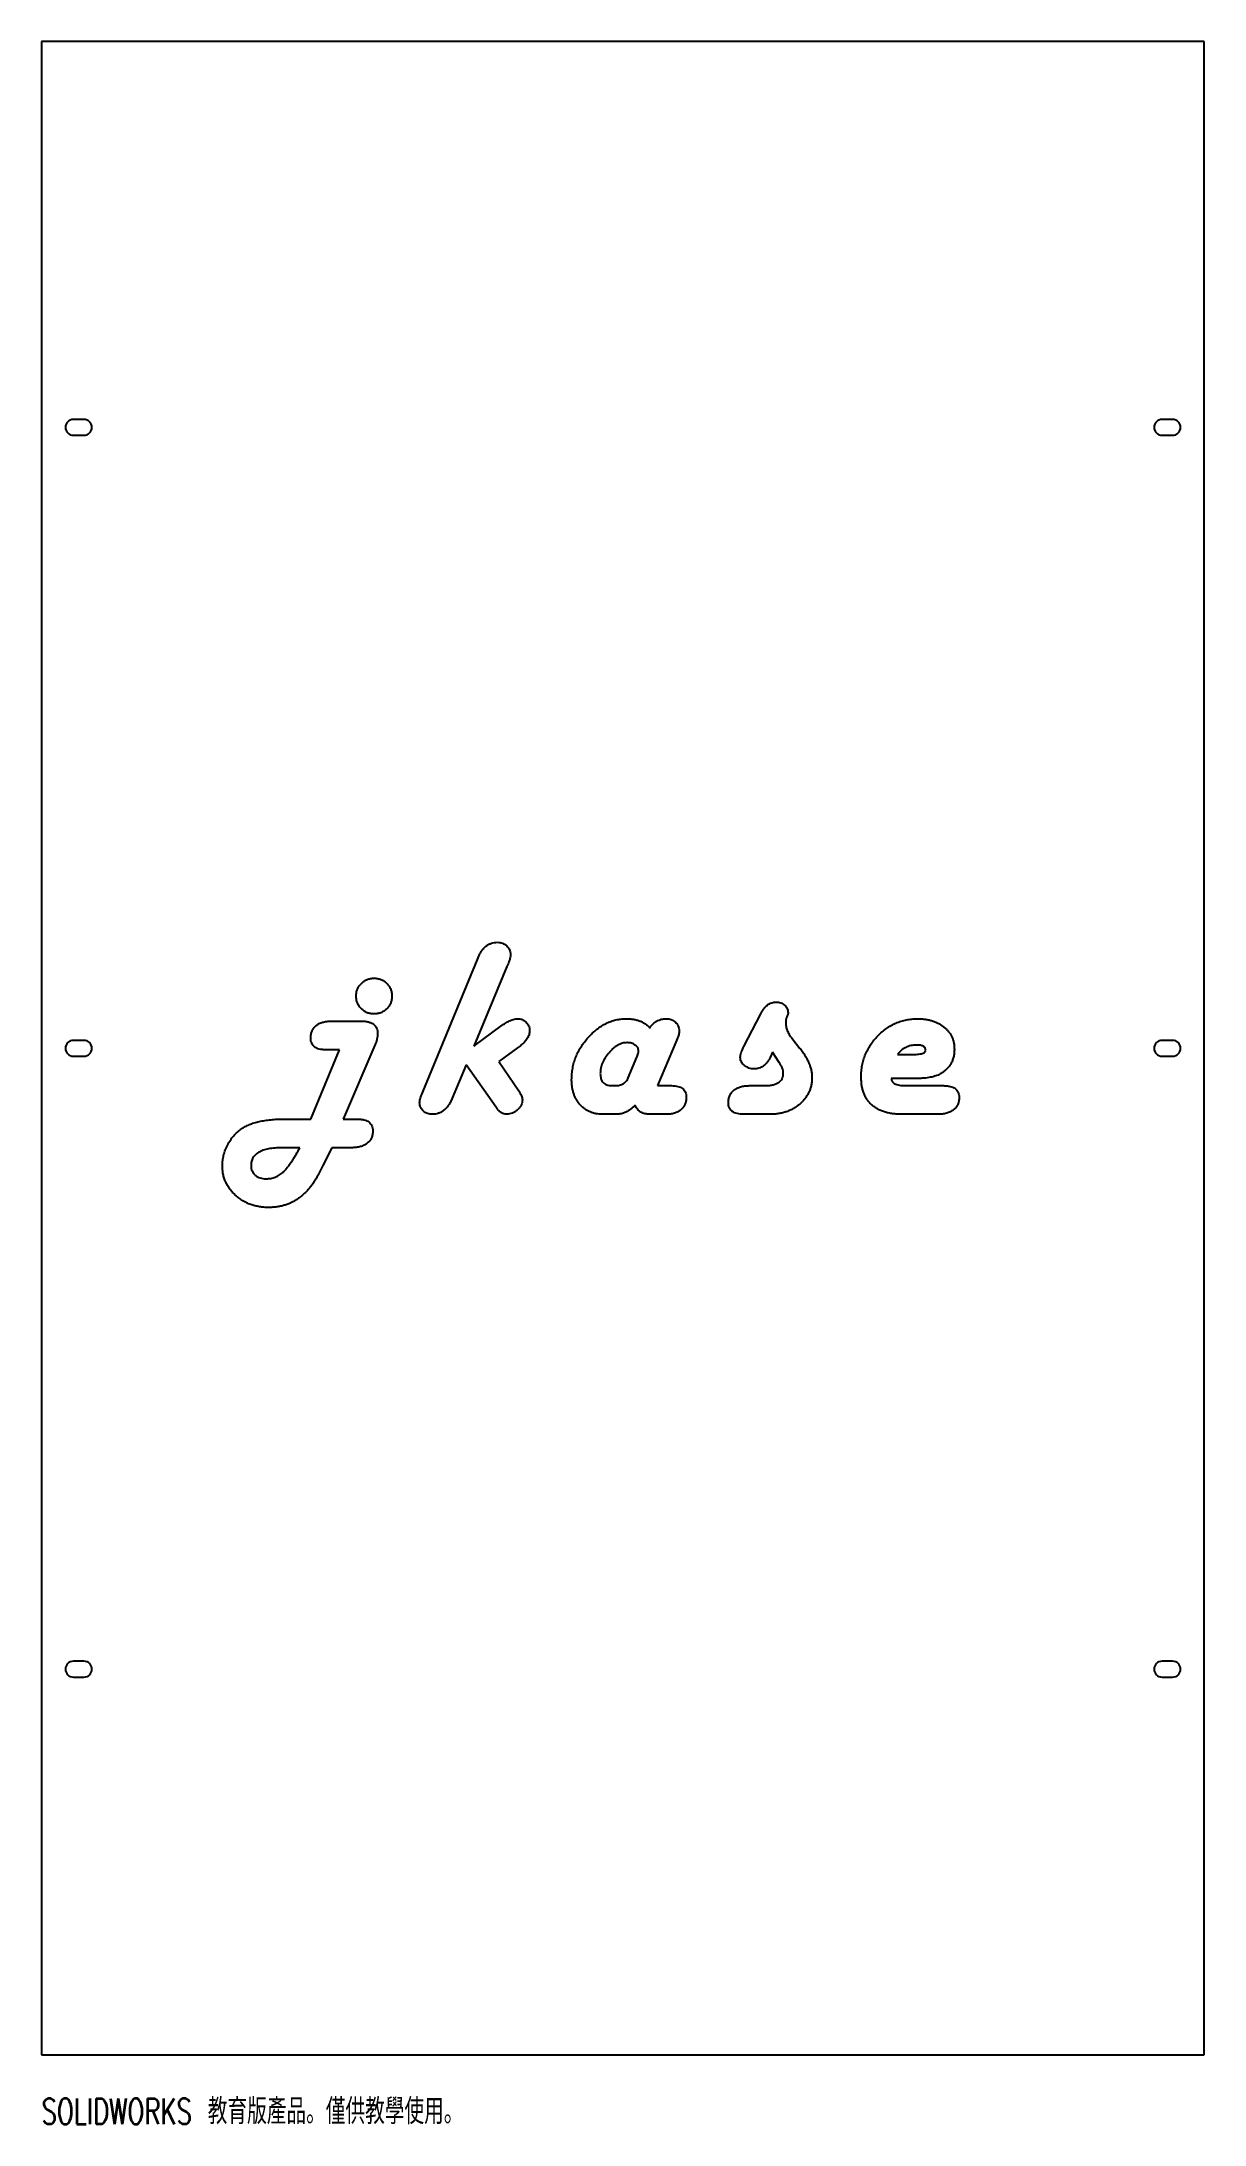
# Paper-space layout '_上視' of a CAD drawing. Header units: millimetres. Extents: x -114 to 106, y -200 to 194.
import ezdxf

# ---------------------------------------------------------------- set-up
doc = ezdxf.new("R2010")
doc.units = ezdxf.units.MM
doc.styles.add('SLDTEXTSTYLE0', font='TXT', dxfattribs={"width": 0.7, "bigfont": 'bigfont'})

psp = doc.layouts.new('_上視')

# ---------------------------------------------------------------- linework, layer by layer
at = {"color": 7, "linetype": 'Continuous', "lineweight": 25}
for p, q in [((106.24, 194.02), (-113.76, 194.02)), ((-113.76, 194.02), (-113.76, -186.98)), ((106.24, -186.98), (106.24, 194.02)), ((-105.76, 122.52), (-107.76, 122.52)), ((100.24, 122.52), (98.24, 122.52)), ((-107.76, 119.52), (-105.76, 119.52)), ((98.24, 119.52), (100.24, 119.52)), ((-41.58, -4.61), (-31.29, 20.29)), ((-31.29, 20.29), (-31.03, 20.93)), ((-25.71, 18.99), (-31.95, 3.93)), ((-25.44, 19.64), (-25.71, 18.99)), ((-58.95, 8.65), (-53.25, 8.65)), ((19.13, 3.88), (22.3, 10.05)), ((-105.76, 5.02), (-107.76, 5.02)), ((-50.7, 4.1), (-56.71, -9.88)), ((-31.95, 3.93), (-26.61, 7.87)), ((-23.18, 4), (-23.73, 3.6)), ((6.23, 4.68), (2.79, -3.55)), ((6.49, 5.31), (6.23, 4.68)), ((28.25, 5.36), (29.73, 3.5)), ((100.24, 5.02), (98.24, 5.02)), ((-107.76, 2.02), (-105.76, 2.02)), ((-62.81, -9.88), (-57.4, 3.23)), ((-57.4, 3.23), (-59.97, 3.23)), ((-33.4, 0.39), (-36.06, -5.94)), ((-27.83, -7.54), (-33.4, 0.39)), ((-23.73, 3.6), (-27.25, 1.02)), ((-27.25, 1.02), (-23.49, -4.54)), ((-2.75, -2.06), (-1.14, 1.81)), ((24.55, 2.79), (24.08, 1.78)), ((25.82, 0.8), (24.55, 2.79)), ((48.16, 2.32), (50.79, 2.32)), ((98.24, 2.02), (100.24, 2.02)), ((-5.87, -3.55), (-5.27, -3.55)), ((2.79, -3.55), (5.41, -3.55)), ((20.14, -3.55), (22.9, -3.55)), ((51.78, -2.2), (47.01, -2.2)), ((49.71, -3.55), (56.79, -3.55)), ((-41.84, -5.25), (-41.58, -4.61)), ((-27.54, -7.95), (-27.83, -7.54)), ((-67.77, -9.88), (-62.81, -9.88)), ((-56.71, -9.88), (-54.08, -9.88)), ((-4.91, -8.98), (-7.63, -8.98)), ((4.39, -8.98), (1.34, -8.98)), ((24.12, -8.98), (19.14, -8.98)), ((55.77, -8.98), (49.02, -8.98)), ((-64.93, -15.31), (-68.27, -15.31)), ((-58.83, -15.31), (-60.54, -18.69)), ((-55.11, -15.31), (-58.83, -15.31)), ((-60.54, -18.69), (-61.24, -20.08)), ((-105.76, -112.48), (-107.76, -112.48)), ((100.24, -112.48), (98.24, -112.48)), ((-107.76, -115.48), (-105.76, -115.48)), ((98.24, -115.48), (100.24, -115.48)), ((-113.76, -186.98), (106.24, -186.98))]:
    psp.add_line(p, q, dxfattribs=at)
for centre, start, end in [((-107.76, 121.02), 90, 270), ((-105.76, 121.02), 270, 90), ((98.24, 121.02), 90, 270), ((100.24, 121.02), 270, 90), ((-107.76, 3.52), 90, 270), ((-105.76, 3.52), 270, 90), ((98.24, 3.52), 90, 270), ((100.24, 3.52), 270, 90), ((-107.76, -113.98), 90, 270), ((-105.76, -113.98), 270, 90), ((98.24, -113.98), 90, 270), ((100.24, -113.98), 270, 90)]:
    psp.add_arc(centre, 1.5, start, end, dxfattribs=at)
for points, knots in [([(-31.03, 20.93), (-30.94, 21.14), (-30.76, 21.54), (-30.41, 22.08), (-30.03, 22.54), (-29.61, 22.92), (-29.13, 23.21), (-28.63, 23.43), (-28.08, 23.54), (-27.69, 23.56), (-27.5, 23.57)], [0, 0, 0, 0, 0.146264, 0.281099, 0.406706, 0.526791, 0.641274, 0.756892, 0.875174, 1, 1, 1, 1]), ([(-27.5, 23.57), (-27.33, 23.56), (-27.01, 23.55), (-26.56, 23.41), (-26.13, 23.2), (-25.76, 22.91), (-25.44, 22.56), (-25.21, 22.17), (-25.07, 21.74), (-25.05, 21.44), (-25.05, 21.29)], [0, 0, 0, 0, 0.13161, 0.257943, 0.381164, 0.511159, 0.638984, 0.758259, 0.877853, 1, 1, 1, 1]), ([(-25.05, 21.29), (-25.05, 21.17), (-25.06, 20.91), (-25.14, 20.51), (-25.26, 20.08), (-25.38, 19.79), (-25.44, 19.64)], [0, 0, 0, 0, 0.215421, 0.455513, 0.713431, 1, 1, 1, 1]), ([(-54.25, 13.4), (-54.24, 13.63), (-54.21, 14.07), (-54.03, 14.71), (-53.7, 15.3), (-53.28, 15.82), (-52.76, 16.24), (-52.17, 16.56), (-51.53, 16.75), (-51.09, 16.78), (-50.86, 16.79)], [0, 0, 0, 0, 0.127804, 0.250703, 0.372885, 0.5, 0.627115, 0.749297, 0.872196, 1, 1, 1, 1]), ([(-50.86, 16.79), (-50.63, 16.78), (-50.19, 16.75), (-49.54, 16.56), (-48.96, 16.24), (-48.44, 15.82), (-48.01, 15.3), (-47.69, 14.71), (-47.51, 14.07), (-47.48, 13.63), (-47.47, 13.4)], [0, 0, 0, 0, 0.127804, 0.250703, 0.372885, 0.5, 0.627115, 0.749297, 0.872196, 1, 1, 1, 1]), ([(-50.86, 10.01), (-51.09, 10.02), (-51.53, 10.04), (-52.17, 10.23), (-52.76, 10.55), (-53.28, 10.98), (-53.7, 11.5), (-54.03, 12.08), (-54.21, 12.73), (-54.24, 13.17), (-54.25, 13.4)], [0, 0, 0, 0, 0.127804, 0.250703, 0.372885, 0.5, 0.627115, 0.749297, 0.872196, 1, 1, 1, 1]), ([(-47.47, 13.4), (-47.48, 13.17), (-47.51, 12.73), (-47.69, 12.08), (-48.01, 11.5), (-48.44, 10.98), (-48.96, 10.55), (-49.54, 10.23), (-50.19, 10.04), (-50.63, 10.02), (-50.86, 10.01)], [0, 0, 0, 0, 0.127804, 0.250703, 0.372885, 0.5, 0.627115, 0.749297, 0.872196, 1, 1, 1, 1]), ([(22.3, 10.05), (22.4, 10.23), (22.59, 10.56), (22.91, 11.01), (23.25, 11.4), (23.6, 11.72), (23.98, 11.96), (24.38, 12.14), (24.79, 12.25), (25.07, 12.26), (25.21, 12.27)], [0, 0, 0, 0, 0.156861, 0.298757, 0.431175, 0.554463, 0.66987, 0.779853, 0.889652, 1, 1, 1, 1]), ([(25.21, 12.27), (25.37, 12.26), (25.66, 12.25), (26.09, 12.13), (26.47, 11.94), (26.82, 11.68), (27.12, 11.38), (27.32, 11.02), (27.46, 10.64), (27.47, 10.38), (27.48, 10.24)], [0, 0, 0, 0, 0.134522, 0.262623, 0.389138, 0.517803, 0.645269, 0.764585, 0.879895, 1, 1, 1, 1]), ([(-62.84, 5.44), (-62.83, 5.68), (-62.81, 6.14), (-62.61, 6.79), (-62.28, 7.36), (-61.83, 7.83), (-61.26, 8.21), (-60.58, 8.46), (-59.8, 8.63), (-59.24, 8.65), (-58.95, 8.65)], [0, 0, 0, 0, 0.1254224, 0.2416454, 0.351959, 0.464816, 0.5824845, 0.7085882, 0.8463796, 1, 1, 1, 1]), ([(-53.25, 8.65), (-53.01, 8.65), (-52.55, 8.64), (-51.92, 8.53), (-51.39, 8.33), (-50.94, 8.08), (-50.59, 7.72), (-50.35, 7.3), (-50.21, 6.79), (-50.19, 6.43), (-50.18, 6.24)], [0, 0, 0, 0, 0.16211, 0.304092, 0.429135, 0.543747, 0.650388, 0.758483, 0.872522, 1, 1, 1, 1]), ([(-26.61, 7.87), (-26.34, 8.06), (-25.85, 8.4), (-25.11, 8.8), (-24.41, 9.05), (-23.96, 9.09), (-23.75, 9.1)], [0, 0, 0, 0, 0.3069444, 0.5724922, 0.8013201, 1, 1, 1, 1]), ([(-23.75, 9.1), (-23.59, 9.1), (-23.28, 9.08), (-22.84, 8.95), (-22.44, 8.76), (-22.09, 8.47), (-21.8, 8.13), (-21.58, 7.76), (-21.45, 7.33), (-21.44, 7.04), (-21.43, 6.89)], [0, 0, 0, 0, 0.134649, 0.259555, 0.383051, 0.50935, 0.633866, 0.753992, 0.873208, 1, 1, 1, 1]), ([(-13.47, -2.39), (-13.47, -2.02), (-13.45, -1.29), (-13.29, -0.22), (-13.05, 0.83), (-12.7, 1.85), (-12.25, 2.83), (-11.71, 3.79), (-11.06, 4.71), (-10.33, 5.59), (-9.54, 6.41), (-8.71, 7.13), (-7.85, 7.73), (-6.97, 8.24), (-6.05, 8.62), (-5.12, 8.9), (-4.15, 9.07), (-3.5, 9.09), (-3.17, 9.1)], [0, 0, 0, 0, 0.0649, 0.12826, 0.191466, 0.25429, 0.317715, 0.382102, 0.448052, 0.516538, 0.584429, 0.648666, 0.710123, 0.769869, 0.827606, 0.88481, 0.942135, 1, 1, 1, 1]), ([(-3.17, 9.1), (-2.92, 9.1), (-2.45, 9.09), (-1.76, 9.01), (-1.12, 8.87), (-0.53, 8.69), (0, 8.44), (0.49, 8.14), (0.93, 7.79), (1.17, 7.51), (1.29, 7.37)], [0, 0, 0, 0, 0.148469, 0.287729, 0.419248, 0.543323, 0.66139, 0.775405, 0.88792, 1, 1, 1, 1]), ([(1.29, 7.37), (1.39, 7.51), (1.58, 7.77), (1.92, 8.13), (2.28, 8.43), (2.66, 8.68), (3.07, 8.86), (3.49, 9.01), (3.94, 9.09), (4.25, 9.1), (4.41, 9.1)], [0, 0, 0, 0, 0.13787, 0.267826, 0.39149, 0.513356, 0.632002, 0.751776, 0.87289, 1, 1, 1, 1]), ([(4.41, 9.1), (4.58, 9.1), (4.91, 9.08), (5.38, 8.96), (5.8, 8.75), (6.17, 8.47), (6.48, 8.13), (6.7, 7.74), (6.85, 7.31), (6.86, 7.01), (6.87, 6.86)], [0, 0, 0, 0, 0.135644, 0.2653888, 0.3888357, 0.5152415, 0.639201, 0.7577356, 0.8757339, 1, 1, 1, 1]), ([(27.21, 9.32), (27.16, 9.16), (27.07, 8.86), (27.04, 8.54), (27.03, 8.4)], [0, 0, 0, 0, 0.5415597, 1, 1, 1, 1]), ([(27.03, 8.4), (27.05, 8.15), (27.08, 7.63), (27.32, 6.87), (27.7, 6.09), (28.06, 5.61), (28.25, 5.36)], [0, 0, 0, 0, 0.22587, 0.4605478, 0.7183659, 1, 1, 1, 1]), ([(27.48, 10.24), (27.48, 10.2), (27.47, 10.08), (27.41, 9.89), (27.33, 9.62), (27.25, 9.43), (27.21, 9.32)], [0, 0, 0, 0, 0.140576, 0.352943, 0.639153, 1, 1, 1, 1]), ([(41.31, -1.87), (41.32, -1.5), (41.34, -0.78), (41.49, 0.29), (41.74, 1.31), (42.08, 2.31), (42.53, 3.26), (43.07, 4.17), (43.72, 5.04), (44.45, 5.87), (45.24, 6.62), (46.09, 7.28), (46.97, 7.85), (47.9, 8.31), (48.86, 8.66), (49.86, 8.92), (50.89, 9.08), (51.6, 9.1), (51.95, 9.1)], [0, 0, 0, 0, 0.065025, 0.128095, 0.190208, 0.251836, 0.313494, 0.375481, 0.439192, 0.504689, 0.570079, 0.633297, 0.69452, 0.755043, 0.81538, 0.875573, 0.937055, 1, 1, 1, 1]), ([(51.95, 9.1), (52.21, 9.1), (52.71, 9.08), (53.45, 9.02), (54.14, 8.89), (54.8, 8.72), (55.41, 8.49), (55.99, 8.22), (56.53, 7.89), (57.03, 7.52), (57.48, 7.11), (57.87, 6.66), (58.21, 6.18), (58.47, 5.67), (58.69, 5.13), (58.83, 4.55), (58.93, 3.94), (58.94, 3.52), (58.94, 3.31)], [0, 0, 0, 0, 0.0754866, 0.1477941, 0.2167517, 0.2825532, 0.3467072, 0.4095487, 0.4710303, 0.5317948, 0.59157, 0.6494481, 0.7066561, 0.7629995, 0.8195465, 0.8774577, 0.937652, 1, 1, 1, 1]), ([(-59.97, 3.23), (-60.2, 3.23), (-60.62, 3.24), (-61.21, 3.35), (-61.71, 3.51), (-62.12, 3.77), (-62.45, 4.08), (-62.68, 4.48), (-62.82, 4.94), (-62.83, 5.27), (-62.84, 5.44)], [0, 0, 0, 0, 0.162571, 0.306707, 0.431551, 0.545856, 0.653409, 0.760675, 0.873126, 1, 1, 1, 1]), ([(-50.18, 6.24), (-50.19, 6.08), (-50.21, 5.75), (-50.3, 5.23), (-50.47, 4.67), (-50.62, 4.3), (-50.7, 4.1)], [0, 0, 0, 0, 0.217445, 0.453913, 0.716313, 1, 1, 1, 1]), ([(-21.43, 6.89), (-21.44, 6.75), (-21.45, 6.49), (-21.53, 6.1), (-21.67, 5.73), (-21.86, 5.36), (-22.12, 5), (-22.41, 4.65), (-22.78, 4.32), (-23.04, 4.11), (-23.18, 4)], [0, 0, 0, 0, 0.11302, 0.223959, 0.337997, 0.455947, 0.578812, 0.70873, 0.849718, 1, 1, 1, 1]), ([(-2.98, 4.58), (-3.12, 4.58), (-3.42, 4.57), (-3.86, 4.47), (-4.29, 4.32), (-4.72, 4.11), (-5.15, 3.84), (-5.58, 3.52), (-5.99, 3.12), (-6.54, 2.54), (-7.13, 1.77), (-7.65, 0.78), (-7.99, -0.23), (-8.03, -0.91), (-8.05, -1.25)], [0, 0, 0, 0, 0.052309, 0.105644, 0.159961, 0.216069, 0.276577, 0.340232, 0.408142, 0.480813, 0.623943, 0.755386, 0.878942, 1, 1, 1, 1]), ([(-0.82, 3.09), (-0.83, 3.18), (-0.85, 3.38), (-0.96, 3.67), (-1.18, 3.91), (-1.45, 4.14), (-1.78, 4.34), (-2.15, 4.48), (-2.56, 4.57), (-2.83, 4.58), (-2.98, 4.58)], [0, 0, 0, 0, 0.1013229, 0.204401, 0.3155455, 0.4404686, 0.5742439, 0.7104772, 0.8505196, 1, 1, 1, 1]), ([(6.87, 6.86), (6.86, 6.74), (6.86, 6.5), (6.78, 6.13), (6.66, 5.73), (6.55, 5.45), (6.49, 5.31)], [0, 0, 0, 0, 0.211809, 0.4493446, 0.7113049, 1, 1, 1, 1]), ([(51.79, 4.13), (51.6, 4.13), (51.24, 4.12), (50.7, 4.03), (50.2, 3.89), (49.73, 3.69), (49.28, 3.44), (48.88, 3.12), (48.49, 2.75), (48.27, 2.47), (48.16, 2.32)], [0, 0, 0, 0, 0.132384, 0.259501, 0.382952, 0.502939, 0.624376, 0.744888, 0.870352, 1, 1, 1, 1]), ([(53.52, 3.17), (53.51, 3.25), (53.49, 3.4), (53.4, 3.6), (53.24, 3.77), (53.04, 3.9), (52.8, 4.01), (52.5, 4.09), (52.16, 4.12), (51.92, 4.13), (51.79, 4.13)], [0, 0, 0, 0, 0.104818, 0.204206, 0.304476, 0.410767, 0.530408, 0.667075, 0.822812, 1, 1, 1, 1]), ([(-1.14, 1.81), (-1.05, 2.04), (-0.87, 2.45), (-0.83, 2.89), (-0.82, 3.09)], [0, 0, 0, 0, 0.56228, 1, 1, 1, 1]), ([(18.44, 1.76), (18.45, 1.9), (18.47, 2.22), (18.62, 2.72), (18.83, 3.29), (19.03, 3.68), (19.13, 3.88)], [0, 0, 0, 0, 0.1921, 0.422447, 0.69022, 1, 1, 1, 1]), ([(21.03, -0.39), (20.87, -0.38), (20.55, -0.36), (20.07, -0.24), (19.63, -0.03), (19.23, 0.25), (18.88, 0.58), (18.63, 0.94), (18.47, 1.34), (18.45, 1.62), (18.44, 1.76)], [0, 0, 0, 0, 0.132162, 0.262212, 0.392822, 0.527264, 0.658152, 0.776182, 0.888522, 1, 1, 1, 1]), ([(24.08, 1.78), (23.99, 1.61), (23.82, 1.28), (23.5, 0.84), (23.17, 0.46), (22.79, 0.15), (22.4, -0.1), (21.97, -0.27), (21.51, -0.37), (21.19, -0.38), (21.03, -0.39)], [0, 0, 0, 0, 0.146765, 0.282234, 0.409648, 0.529882, 0.646619, 0.761768, 0.878505, 1, 1, 1, 1]), ([(26.58, -1.22), (26.57, -1.07), (26.54, -0.75), (26.39, -0.26), (26.15, 0.27), (25.94, 0.61), (25.82, 0.8)], [0, 0, 0, 0, 0.205686, 0.4388, 0.701717, 1, 1, 1, 1]), ([(29.73, 3.5), (29.91, 3.26), (30.26, 2.8), (30.72, 2.1), (31.12, 1.4), (31.44, 0.71), (31.69, 0.02), (31.87, -0.67), (31.98, -1.35), (32, -1.8), (32, -2.02)], [0, 0, 0, 0, 0.146211, 0.283856, 0.41605, 0.541383, 0.661234, 0.777655, 0.889435, 1, 1, 1, 1]), ([(50.79, 2.32), (51.01, 2.32), (51.41, 2.33), (51.98, 2.37), (52.46, 2.43), (52.85, 2.52), (53.15, 2.64), (53.37, 2.78), (53.51, 2.97), (53.52, 3.1), (53.52, 3.17)], [0, 0, 0, 0, 0.2131368, 0.3969527, 0.5541174, 0.6813805, 0.7851978, 0.8691031, 0.9351933, 1, 1, 1, 1]), ([(58.94, 3.31), (58.94, 3.06), (58.92, 2.57), (58.79, 1.85), (58.58, 1.19), (58.29, 0.57), (57.9, 0.01), (57.43, -0.5), (56.88, -0.96), (56.46, -1.21), (56.25, -1.34)], [0, 0, 0, 0, 0.133647, 0.261587, 0.383451, 0.50114, 0.620476, 0.742282, 0.867146, 1, 1, 1, 1]), ([(-7.63, -8.98), (-7.84, -8.97), (-8.26, -8.96), (-8.87, -8.88), (-9.45, -8.74), (-10, -8.53), (-10.52, -8.28), (-11.01, -7.96), (-11.46, -7.58), (-11.88, -7.16), (-12.25, -6.69), (-12.58, -6.18), (-12.86, -5.63), (-13.08, -5.05), (-13.26, -4.43), (-13.39, -3.78), (-13.46, -3.1), (-13.47, -2.63), (-13.47, -2.39)], [0, 0, 0, 0, 0.06493, 0.126827, 0.186993, 0.245644, 0.303664, 0.361399, 0.420633, 0.480616, 0.541512, 0.602803, 0.66433, 0.727075, 0.7916, 0.857725, 0.927236, 1, 1, 1, 1]), ([(-8.05, -1.25), (-8.04, -1.43), (-8.03, -1.77), (-7.94, -2.25), (-7.77, -2.66), (-7.52, -2.99), (-7.2, -3.24), (-6.81, -3.43), (-6.36, -3.54), (-6.04, -3.55), (-5.87, -3.55)], [0, 0, 0, 0, 0.1479617, 0.2809313, 0.3992904, 0.5088574, 0.6192992, 0.7339822, 0.8597913, 1, 1, 1, 1]), ([(-5.27, -3.55), (-5.12, -3.55), (-4.82, -3.54), (-4.41, -3.47), (-4.03, -3.35), (-3.69, -3.19), (-3.39, -2.98), (-3.13, -2.72), (-2.92, -2.41), (-2.81, -2.18), (-2.75, -2.06)], [0, 0, 0, 0, 0.144708, 0.2798649, 0.4055769, 0.5237592, 0.6403336, 0.7553219, 0.8737414, 1, 1, 1, 1]), ([(5.41, -3.55), (5.63, -3.56), (6.04, -3.57), (6.63, -3.67), (7.12, -3.84), (7.53, -4.07), (7.84, -4.4), (8.07, -4.78), (8.21, -5.24), (8.22, -5.57), (8.22, -5.74)], [0, 0, 0, 0, 0.161777, 0.304562, 0.432041, 0.544948, 0.651814, 0.758468, 0.872769, 1, 1, 1, 1]), ([(16.18, -6.79), (16.19, -6.55), (16.21, -6.08), (16.41, -5.43), (16.76, -4.86), (17.23, -4.39), (17.81, -4.02), (18.5, -3.74), (19.29, -3.59), (19.85, -3.57), (20.14, -3.55)], [0, 0, 0, 0, 0.125172, 0.240392, 0.351714, 0.464952, 0.584306, 0.710974, 0.848104, 1, 1, 1, 1]), ([(22.9, -3.55), (23.19, -3.55), (23.73, -3.54), (24.48, -3.43), (25.12, -3.25), (25.65, -2.99), (26.07, -2.66), (26.37, -2.25), (26.55, -1.75), (26.57, -1.4), (26.58, -1.22)], [0, 0, 0, 0, 0.17532, 0.329243, 0.462374, 0.579244, 0.684413, 0.78523, 0.887417, 1, 1, 1, 1]), ([(32, -2.02), (32, -2.26), (31.98, -2.74), (31.87, -3.44), (31.7, -4.11), (31.45, -4.75), (31.13, -5.36), (30.74, -5.94), (30.27, -6.49), (29.75, -7), (29.17, -7.46), (28.55, -7.86), (27.9, -8.22), (27.2, -8.49), (26.48, -8.71), (25.73, -8.86), (24.93, -8.97), (24.4, -8.97), (24.12, -8.98)], [0, 0, 0, 0, 0.062078, 0.122354, 0.180908, 0.23904, 0.29747, 0.356409, 0.417069, 0.480074, 0.54344, 0.606557, 0.669305, 0.732241, 0.796417, 0.862177, 0.929526, 1, 1, 1, 1]), ([(49.02, -8.98), (48.71, -8.97), (48.12, -8.96), (47.26, -8.88), (46.46, -8.74), (45.71, -8.54), (45.01, -8.29), (44.37, -7.98), (43.8, -7.6), (43.27, -7.18), (42.81, -6.7), (42.4, -6.17), (42.07, -5.57), (41.8, -4.93), (41.57, -4.24), (41.42, -3.5), (41.33, -2.7), (41.32, -2.16), (41.31, -1.87)], [0, 0, 0, 0, 0.076694, 0.148395, 0.216645, 0.280725, 0.342289, 0.401363, 0.458122, 0.514299, 0.56977, 0.625318, 0.681564, 0.739403, 0.799452, 0.862712, 0.929199, 1, 1, 1, 1]), ([(47.01, -2.2), (47.02, -2.3), (47.04, -2.51), (47.17, -2.8), (47.4, -3.04), (47.7, -3.23), (48.09, -3.38), (48.56, -3.48), (49.11, -3.54), (49.5, -3.55), (49.71, -3.55)], [0, 0, 0, 0, 0.095546, 0.185946, 0.279809, 0.384892, 0.504874, 0.647321, 0.810479, 1, 1, 1, 1]), ([(56.25, -1.34), (56.12, -1.41), (55.85, -1.56), (55.4, -1.72), (54.91, -1.87), (54.37, -1.98), (53.79, -2.09), (53.16, -2.14), (52.49, -2.19), (52.02, -2.2), (51.78, -2.2)], [0, 0, 0, 0, 0.096971, 0.200636, 0.311541, 0.431292, 0.559206, 0.696757, 0.843127, 1, 1, 1, 1]), ([(56.79, -3.55), (57.03, -3.56), (57.48, -3.57), (58.1, -3.68), (58.64, -3.84), (59.09, -4.08), (59.43, -4.41), (59.68, -4.8), (59.82, -5.27), (59.84, -5.6), (59.85, -5.77)], [0, 0, 0, 0, 0.166244, 0.313, 0.442456, 0.557263, 0.664235, 0.76914, 0.877803, 1, 1, 1, 1]), ([(-42.23, -6.83), (-42.22, -6.71), (-42.21, -6.46), (-42.13, -6.08), (-42.02, -5.67), (-41.9, -5.39), (-41.84, -5.25)], [0, 0, 0, 0, 0.21603, 0.457935, 0.713268, 1, 1, 1, 1]), ([(-39.81, -8.98), (-39.97, -8.97), (-40.29, -8.95), (-40.75, -8.84), (-41.17, -8.64), (-41.53, -8.37), (-41.84, -8.04), (-42.06, -7.67), (-42.2, -7.26), (-42.22, -6.98), (-42.23, -6.83)], [0, 0, 0, 0, 0.136149, 0.265829, 0.392433, 0.519037, 0.64426, 0.763265, 0.879511, 1, 1, 1, 1]), ([(-36.06, -5.94), (-36.17, -6.18), (-36.37, -6.64), (-36.75, -7.26), (-37.17, -7.79), (-37.62, -8.22), (-38.11, -8.57), (-38.65, -8.8), (-39.22, -8.95), (-39.61, -8.97), (-39.81, -8.98)], [0, 0, 0, 0, 0.153583, 0.293496, 0.423478, 0.542965, 0.658406, 0.770942, 0.882865, 1, 1, 1, 1]), ([(-22.79, -6.23), (-22.8, -6.4), (-22.82, -6.75), (-23.01, -7.25), (-23.31, -7.72), (-23.7, -8.14), (-24.17, -8.51), (-24.68, -8.78), (-25.23, -8.94), (-25.6, -8.97), (-25.79, -8.98)], [0, 0, 0, 0, 0.116073, 0.232071, 0.353539, 0.486655, 0.620706, 0.749385, 0.872923, 1, 1, 1, 1]), ([(-23.49, -4.54), (-23.39, -4.7), (-23.19, -5), (-22.97, -5.45), (-22.82, -5.85), (-22.8, -6.11), (-22.79, -6.23)], [0, 0, 0, 0, 0.313972, 0.580604, 0.808766, 1, 1, 1, 1]), ([(-1.45, -7.27), (-1.74, -7.53), (-2.28, -8.02), (-3.17, -8.55), (-4.04, -8.91), (-4.63, -8.96), (-4.91, -8.98)], [0, 0, 0, 0, 0.293089, 0.552243, 0.783735, 1, 1, 1, 1]), ([(1.34, -8.98), (1.17, -8.97), (0.86, -8.96), (0.4, -8.88), (-0.01, -8.75), (-0.39, -8.56), (-0.72, -8.31), (-1.01, -8.02), (-1.26, -7.67), (-1.39, -7.41), (-1.45, -7.27)], [0, 0, 0, 0, 0.1419503, 0.2714272, 0.3949916, 0.5154146, 0.6312222, 0.7486117, 0.8705232, 1, 1, 1, 1]), ([(8.22, -5.74), (8.21, -5.98), (8.19, -6.45), (8, -7.1), (7.66, -7.67), (7.21, -8.15), (6.64, -8.52), (5.98, -8.8), (5.21, -8.95), (4.67, -8.97), (4.39, -8.98)], [0, 0, 0, 0, 0.127508, 0.244515, 0.357277, 0.471798, 0.59026, 0.714211, 0.850239, 1, 1, 1, 1]), ([(19.14, -8.98), (18.91, -8.97), (18.48, -8.96), (17.87, -8.87), (17.35, -8.69), (16.92, -8.45), (16.58, -8.14), (16.34, -7.75), (16.21, -7.29), (16.19, -6.96), (16.18, -6.79)], [0, 0, 0, 0, 0.165442, 0.310681, 0.439182, 0.55399, 0.660153, 0.765416, 0.876358, 1, 1, 1, 1]), ([(59.85, -5.77), (59.84, -6.01), (59.82, -6.47), (59.6, -7.12), (59.27, -7.69), (58.78, -8.16), (58.18, -8.52), (57.47, -8.8), (56.65, -8.95), (56.07, -8.97), (55.77, -8.98)], [0, 0, 0, 0, 0.122117, 0.234846, 0.344517, 0.45778, 0.576756, 0.70334, 0.844346, 1, 1, 1, 1]), ([(-79.56, -18.68), (-79.55, -18.35), (-79.53, -17.68), (-79.34, -16.69), (-79.02, -15.72), (-78.58, -14.77), (-78.06, -13.87), (-77.44, -13.05), (-76.74, -12.33), (-76.21, -11.93), (-75.95, -11.73)], [0, 0, 0, 0, 0.122088, 0.245153, 0.370377, 0.500452, 0.63075, 0.75555, 0.87863, 1, 1, 1, 1]), ([(-75.95, -11.73), (-75.72, -11.58), (-75.23, -11.28), (-74.43, -10.9), (-73.54, -10.59), (-72.56, -10.32), (-71.49, -10.13), (-70.33, -9.98), (-69.08, -9.9), (-68.21, -9.89), (-67.77, -9.88)], [0, 0, 0, 0, 0.097257, 0.201241, 0.312329, 0.430955, 0.558465, 0.695743, 0.843041, 1, 1, 1, 1]), ([(-54.08, -9.88), (-53.85, -9.89), (-53.41, -9.9), (-52.79, -10), (-52.27, -10.17), (-51.83, -10.41), (-51.5, -10.74), (-51.25, -11.13), (-51.11, -11.6), (-51.1, -11.93), (-51.09, -12.1)], [0, 0, 0, 0, 0.165055, 0.312056, 0.438429, 0.55326, 0.66041, 0.766664, 0.876232, 1, 1, 1, 1]), ([(-25.79, -8.98), (-25.95, -8.97), (-26.28, -8.94), (-26.75, -8.72), (-27.19, -8.4), (-27.42, -8.1), (-27.54, -7.95)], [0, 0, 0, 0, 0.232858, 0.466629, 0.71761, 1, 1, 1, 1]), ([(-68.27, -15.31), (-68.51, -15.31), (-68.97, -15.32), (-69.63, -15.35), (-70.25, -15.42), (-70.83, -15.51), (-71.35, -15.63), (-71.84, -15.77), (-72.27, -15.95), (-72.67, -16.14), (-73.01, -16.37), (-73.32, -16.62), (-73.57, -16.89), (-73.78, -17.2), (-73.95, -17.54), (-74.06, -17.9), (-74.13, -18.29), (-74.14, -18.55), (-74.14, -18.69)], [0, 0, 0, 0, 0.0937075, 0.1810266, 0.2622604, 0.3392748, 0.4097064, 0.4754559, 0.5374675, 0.5947172, 0.6490045, 0.6997189, 0.7489524, 0.7970634, 0.8456017, 0.8951835, 0.9461264, 1, 1, 1, 1]), ([(-71.27, -21.18), (-70.98, -21.17), (-70.39, -21.14), (-69.54, -20.88), (-68.74, -20.47), (-68.13, -19.99), (-67.66, -19.53), (-67.29, -19.11), (-66.92, -18.63), (-66.54, -18.08), (-66.14, -17.48), (-65.75, -16.81), (-65.33, -16.08), (-65.07, -15.57), (-64.93, -15.31)], [0, 0, 0, 0, 0.0970985, 0.1930806, 0.2889473, 0.3904771, 0.4457427, 0.5065978, 0.5733107, 0.6460847, 0.7248488, 0.8105764, 0.902045, 1, 1, 1, 1]), ([(-51.09, -12.1), (-51.1, -12.34), (-51.12, -12.79), (-51.32, -13.44), (-51.66, -14), (-52.14, -14.48), (-52.73, -14.86), (-53.43, -15.12), (-54.24, -15.28), (-54.81, -15.3), (-55.11, -15.31)], [0, 0, 0, 0, 0.121983, 0.2353356, 0.3449345, 0.4591951, 0.5778162, 0.7055157, 0.8441869, 1, 1, 1, 1]), ([(-70.77, -26.61), (-71.08, -26.6), (-71.68, -26.59), (-72.56, -26.48), (-73.4, -26.31), (-74.21, -26.06), (-74.97, -25.74), (-75.7, -25.34), (-76.4, -24.88), (-77.04, -24.35), (-77.63, -23.77), (-78.15, -23.15), (-78.59, -22.49), (-78.94, -21.79), (-79.23, -21.06), (-79.42, -20.3), (-79.54, -19.5), (-79.56, -18.95), (-79.56, -18.68)], [0, 0, 0, 0, 0.069514, 0.136253, 0.201226, 0.264435, 0.326951, 0.389595, 0.45243, 0.515853, 0.578951, 0.640045, 0.699473, 0.758258, 0.816801, 0.876416, 0.936868, 1, 1, 1, 1]), ([(-74.14, -18.69), (-74.13, -18.87), (-74.11, -19.21), (-73.96, -19.7), (-73.7, -20.13), (-73.35, -20.51), (-72.92, -20.81), (-72.42, -21.02), (-71.87, -21.17), (-71.48, -21.18), (-71.27, -21.18)], [0, 0, 0, 0, 0.123259, 0.241276, 0.357306, 0.477, 0.60076, 0.725527, 0.857043, 1, 1, 1, 1]), ([(-61.24, -20.08), (-61.37, -20.35), (-61.65, -20.87), (-62.1, -21.61), (-62.57, -22.3), (-63.07, -22.93), (-63.58, -23.52), (-64.13, -24.06), (-64.69, -24.55), (-65.28, -24.98), (-65.88, -25.37), (-66.51, -25.7), (-67.17, -25.99), (-67.85, -26.21), (-68.55, -26.39), (-69.27, -26.52), (-70.01, -26.59), (-70.52, -26.6), (-70.77, -26.61)], [0, 0, 0, 0, 0.0733705, 0.1443784, 0.2124541, 0.2782938, 0.3421226, 0.4045969, 0.4651662, 0.5246466, 0.5832857, 0.6414051, 0.6993348, 0.7577689, 0.8168753, 0.8766855, 0.9375924, 1, 1, 1, 1])]:
    psp.add_open_spline(points, degree=3, knots=knots, dxfattribs=at)

# ---------------------------------------------------------------- texts
at = {"color": 7, "linetype": 'Continuous', "insert": (-113.76, -195.25), "char_height": 4.8336, "attachment_point": 1, "style": 'SLDTEXTSTYLE0'}
psp.add_mtext('SOLIDWORKS 教育版產品。僅供教學使用。', dxfattribs=at)

doc.saveas('drawing.dxf')
